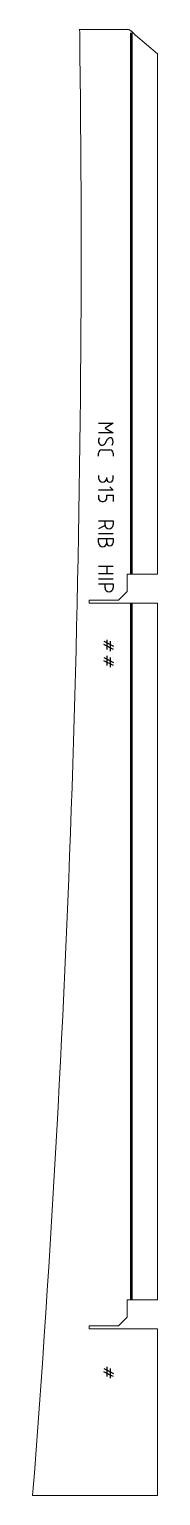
# Model space of a CAD drawing. Header units: millimetres. Extents: x 0 to 86, y 0 to 1011.
import ezdxf

# ---------------------------------------------------------------- set-up
doc = ezdxf.new("R2010")
doc.units = ezdxf.units.MM
for name, color, linetype, lineweight in [('IV_BEND', 250, 'Continuous', 50), ('IV_MARK_SURFACE', 2, 'Continuous', 25), ('IV_OUTER_PROFILE', 7, 'Continuous', 5)]:
    doc.layers.add(name, color=color, linetype=linetype, lineweight=lineweight)

msp = doc.modelspace()

# ---------------------------------------------------------------- linework, layer by layer
at = {"layer": 'IV_BEND'}
for p, q in [((68.1, 1008.5), (68.1, 635.4)), ((68.1, 615.4), (68.1, 135.4))]:
    msp.add_line(p, q, dxfattribs=at)
at = {"layer": 'IV_MARK_SURFACE'}
for p, q in [((45.6, 739.4), (55.6, 739.4)), ((55.6, 739.4), (50.1, 736)), ((55.6, 732.7), (45.6, 732.7)), ((50.1, 736), (55.6, 732.7)), ((50.1, 725.5), (51.7, 728.3)), ((45.6, 716.6), (45.6, 718.8)), ((47.8, 721), (53.4, 721)), ((55.6, 718.8), (55.6, 716.6)), ((45.6, 703.3), (45.6, 701.6)), ((51.2, 701.6), (51.2, 702.1)), ((55.6, 701), (55.6, 703.3)), ((55.6, 693.3), (45.6, 693.3)), ((45.6, 689.9), (45.6, 687.1)), ((51.2, 687.1), (51.2, 689.9)), ((51.2, 689.9), (55.6, 689.9)), ((53.4, 695.5), (55.6, 693.3)), ((55.6, 689.9), (55.6, 685.5)), ((47.8, 685.5), (49, 685.5)), ((45.6, 672.1), (50.1, 672.1)), ((50.1, 668.8), (45.6, 666.6)), ((50.1, 672.1), (55.6, 672.1)), ((50.1, 669.4), (50.1, 672.1)), ((55.6, 672.1), (55.6, 669.4)), ((45.6, 663.3), (55.6, 663.3)), ((45.6, 659.9), (51.2, 659.9)), ((45.6, 657.1), (45.6, 659.9)), ((51.2, 659.9), (55.6, 659.9)), ((51.2, 657.1), (51.2, 659.9)), ((55.6, 659.9), (55.6, 657.1)), ((45.6, 641), (51.2, 641)), ((51.2, 641), (51.2, 635.5)), ((51.2, 641), (55.6, 641)), ((51.2, 635.5), (45.6, 635.5)), ((45.6, 632.1), (55.6, 632.1)), ((45.6, 628.8), (50.1, 628.8)), ((50.1, 628.8), (55.6, 628.8)), ((50.1, 626), (50.1, 628.8)), ((55.6, 635.5), (51.2, 635.5)), ((55.6, 628.8), (55.6, 626)), ((49.2, 589.1), (51.4, 588)), ((51.4, 585.7), (49.2, 586.8)), ((51.4, 588), (51.4, 590.2)), ((51.4, 588), (53.7, 586.8)), ((51.4, 585.7), (51.4, 588)), ((53.7, 589.1), (53.7, 586.8)), ((53.7, 586.8), (53.7, 584.6)), ((53.7, 586.8), (55.9, 585.7)), ((49.2, 578), (51.4, 576.8)), ((53.7, 584.6), (51.4, 585.7)), ((51.4, 583.5), (51.4, 585.7)), ((51.4, 576.8), (51.4, 579.1)), ((51.4, 576.8), (53.7, 575.7)), ((51.4, 574.6), (51.4, 576.8)), ((55.9, 583.5), (53.7, 584.6)), ((53.7, 584.6), (53.7, 582.4)), ((53.7, 578), (53.7, 575.7)), ((51.4, 574.6), (49.2, 575.7)), ((53.7, 573.5), (51.4, 574.6)), ((51.4, 572.4), (51.4, 574.6)), ((53.7, 575.7), (53.7, 573.5)), ((53.7, 575.7), (55.9, 574.6)), ((55.9, 572.4), (53.7, 573.5)), ((53.7, 573.5), (53.7, 571.3)), ((49.2, 88), (51.4, 86.9)), ((51.4, 84.6), (49.2, 85.7)), ((51.4, 86.9), (51.4, 89.1)), ((51.4, 86.9), (53.7, 85.7)), ((51.4, 84.6), (51.4, 86.9)), ((53.7, 83.5), (51.4, 84.6)), ((51.4, 82.4), (51.4, 84.6)), ((53.7, 88), (53.7, 85.7)), ((53.7, 85.7), (53.7, 83.5)), ((53.7, 85.7), (55.9, 84.6)), ((55.9, 82.4), (53.7, 83.5)), ((53.7, 83.5), (53.7, 81.3))]:
    msp.add_line(p, q, dxfattribs=at)
for centre, radius, start, end in [((49.3, 727.3), 3.74, 146.4174, 190.9627), ((53.6, 727.1), 2.21, 49.6263, 149.2984), ((50.9, 726.6), 4.69, 331.7153, 28.2847), ((48, 726.7), 2.39, 182.3685, 329.559), ((47.8, 718.8), 2.22, 90, 180), ((53.4, 718.8), 2.22, 0, 90), ((48.4, 701.6), 2.78, 180, 0), ((53.4, 701), 2.22, 180, 0), ((47.9, 687.9), 2.38, 197.3463, 268.9139), ((48.9, 687.9), 2.38, 271.0861, 342.6537), ((52.8, 669.4), 2.78, 180, 0), ((48.4, 657.1), 2.78, 180, 0), ((53.4, 657.1), 2.22, 180, 0), ((52.8, 626), 2.78, 180, 0)]:
    msp.add_arc(centre, radius, start, end, dxfattribs=at)
at = {"layer": 'IV_OUTER_PROFILE'}
for p, q in [((32.5, 1010.8), (65.3, 1010.8)), ((86.2, 994), (71, 1006.8)), ((86.2, 994), (86.2, 635.4)), ((65.3, 635.4), (86.2, 635.4)), ((65.3, 623.4), (65.3, 635.4)), ((39, 617.4), (59.3, 617.4)), ((39, 615.4), (39, 617.4)), ((65.3, 623.4), (59.3, 617.4)), ((86.2, 615.4), (39, 615.4)), ((86.2, 615.4), (86.2, 135.4)), ((65.3, 135.4), (86.2, 135.4)), ((65.3, 123.4), (65.3, 135.4)), ((65.3, 123.4), (59.3, 117.4)), ((39, 117.4), (59.3, 117.4)), ((39, 115.4), (39, 117.4)), ((86.2, 115.4), (39, 115.4)), ((86.2, 115.4), (86.2, 0.4)), ((86.2, 0.4), (0, 0.4))]:
    msp.add_line(p, q, dxfattribs=at)
for centre, radius, start, end in [((-11019.5, 860.6), 11053, 0.7701, 0.7788), ((65.3, 1007.7), 3.09, 84.7498, 90.0203), ((65.2, 1007.6), 3.25, 79.793, 84.8399), ((65.2, 1007.3), 3.51, 75.16, 79.915), ((65.1, 1007), 3.85, 70.8836, 75.3024), ((65, 1006.6), 4.29, 66.9748, 71.0359), ((64.8, 1006.1), 4.84, 63.4279, 67.1284), ((-11019.5, 860.6), 11053, 355.53634, 0.7701), ((64.5, 1005.5), 5.51, 60.2263, 63.5767), ((64.1, 1004.8), 6.3, 57.3466, 60.3662), ((63.5, 1003.8), 7.41, 52.1858, 57.5599), ((62.1, 1001.9), 9.79, 48.3104, 52.6202), ((60, 999.4), 13.1, 45.3083, 48.7121), ((54.4, 993.4), 21.3, 43.5864, 45.7616), ((41.7, 980.9), 39.1, 41.5639, 44.059)]:
    msp.add_arc(centre, radius, start, end, dxfattribs=at)

doc.saveas('drawing.dxf')
